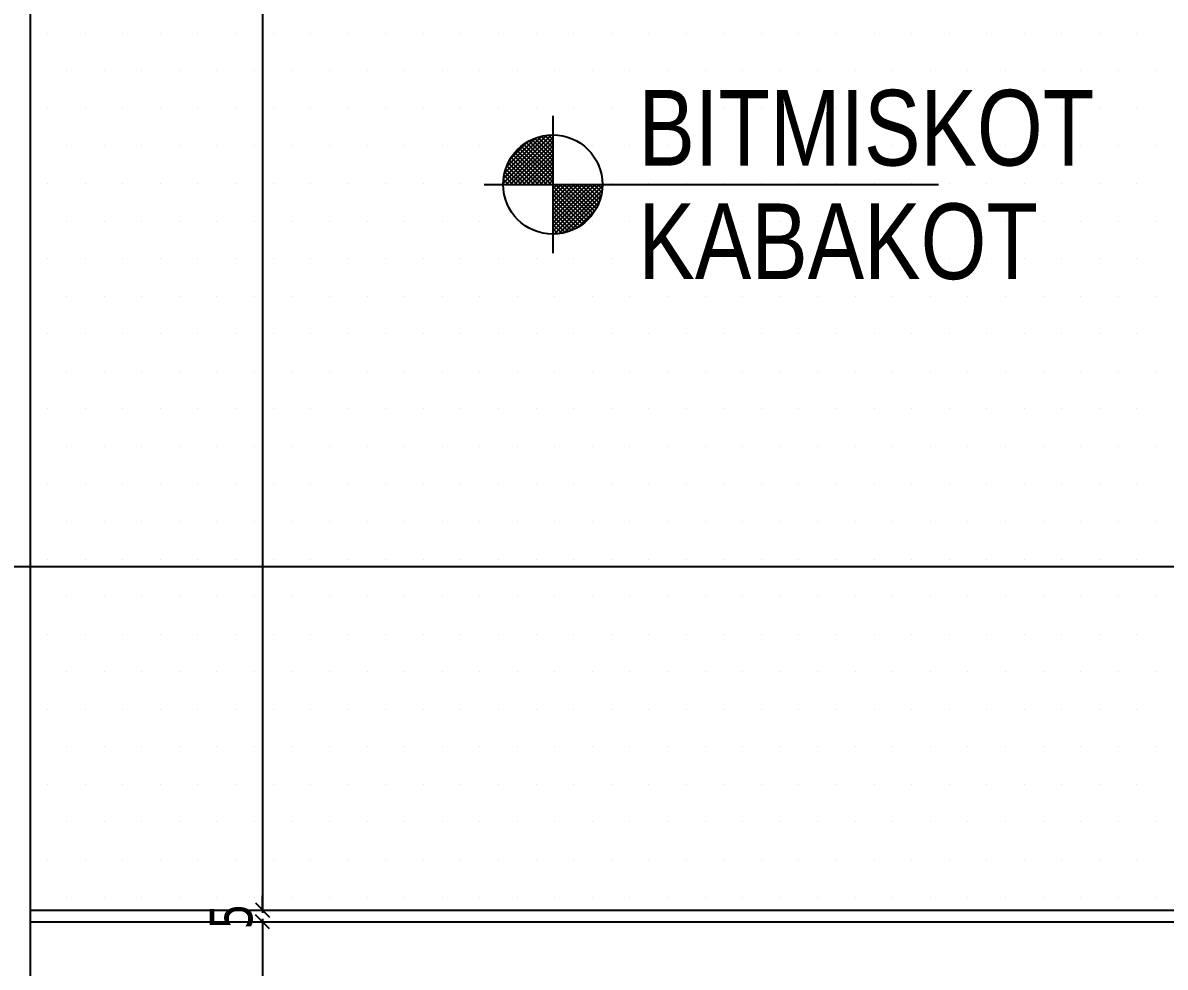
# Model space of a CAD drawing. Header units: millimetres. Extents: x 43168.9 to 43194.6, y -25545.1 to -25543.4.
# Drawn here: x 43173.0023 to 43173.0988, y -25544.2578 to -25544.1779 of the extents above; entities that cross this region are included whole.
import ezdxf

# ---------------------------------------------------------------- set-up
doc = ezdxf.new("R2010")
doc.units = ezdxf.units.MM
doc.header["$LTSCALE"] = 200
doc.linetypes.add('DASHDOT2', pattern=[0.5, 0.25, -0.125, 0, -0.125])
for name, color, linetype in [('aks_sgh', 5, 'DASHDOT2'), ('cam_sgh', 1, 'Continuous'), ('duv_sgh', 4, 'Continuous'), ('olcuic_sgh', 183, 'Continuous'), ('tarama-zemin_sgh', 197, 'Continuous')]:
    doc.layers.add(name, color=color, linetype=linetype)
doc.styles.add('dim', font='VERDANA.TTF', dxfattribs={"width": 0.7})
doc.styles.add('text2', font='arial.ttf')

msp = doc.modelspace()

# ---------------------------------------------------------------- linework, layer by layer
at = {"color": 0}
for p, q in [((43173.047067, -25544.185783), (43173.047067, -25544.197383)), ((43173.041267, -25544.191583), (43173.079667, -25544.191583))]:
    msp.add_line(p, q, dxfattribs=at)
for p, q in [((43173.042876, -25544.191464), (43173.04695, -25544.187389)), ((43173.042905, -25544.191075), (43173.046561, -25544.187419)), ((43173.042992, -25544.190629), (43173.046132, -25544.187489)), ((43173.043115, -25544.191583), (43173.047067, -25544.187632)), ((43173.043139, -25544.190123), (43173.045621, -25544.187641)), ((43173.047067, -25544.189925), (43173.045044, -25544.187903)), ((43173.047067, -25544.189566), (43173.045291, -25544.187791)), ((43173.047067, -25544.189207), (43173.045538, -25544.187679)), ((43173.047067, -25544.188848), (43173.045804, -25544.187585)), ((43173.047067, -25544.188489), (43173.046081, -25544.187503)), ((43173.047067, -25544.188129), (43173.046385, -25544.187448)), ((43173.047067, -25544.18777), (43173.046698, -25544.187401)), ((43173.047067, -25544.187411), (43173.04704, -25544.187385)), ((43173.043465, -25544.189437), (43173.044919, -25544.187983)), ((43173.043474, -25544.191583), (43173.047067, -25544.187991)), ((43173.043834, -25544.191583), (43173.047067, -25544.18835)), ((43173.046928, -25544.191583), (43173.04403, -25544.188685)), ((43173.044193, -25544.191583), (43173.047067, -25544.18871)), ((43173.047067, -25544.191362), (43173.044216, -25544.188512)), ((43173.047067, -25544.191003), (43173.044406, -25544.188342)), ((43173.047067, -25544.190644), (43173.04461, -25544.188187)), ((43173.047067, -25544.190285), (43173.044826, -25544.188044)), ((43173.045132, -25544.191583), (43173.043299, -25544.18975)), ((43173.045492, -25544.191583), (43173.043419, -25544.189511)), ((43173.045851, -25544.191583), (43173.043557, -25544.189289)), ((43173.04621, -25544.191583), (43173.043704, -25544.189077)), ((43173.046569, -25544.191583), (43173.043867, -25544.188881)), ((43173.044552, -25544.191583), (43173.047067, -25544.189069)), ((43173.044911, -25544.191583), (43173.047067, -25544.189428)), ((43173.04527, -25544.191583), (43173.047067, -25544.189787)), ((43173.044055, -25544.191583), (43173.043013, -25544.190542)), ((43173.044414, -25544.191583), (43173.043083, -25544.190252)), ((43173.044773, -25544.191583), (43173.043191, -25544.190001)), ((43173.04563, -25544.191583), (43173.047067, -25544.190146)), ((43173.045989, -25544.191583), (43173.047067, -25544.190506)), ((43173.042977, -25544.191583), (43173.042874, -25544.191481)), ((43173.043336, -25544.191583), (43173.0429, -25544.191147)), ((43173.043695, -25544.191583), (43173.042943, -25544.190831)), ((43173.046348, -25544.191583), (43173.047067, -25544.190865)), ((43173.046707, -25544.191583), (43173.047067, -25544.191224)), ((43173.047067, -25544.191942), (43173.047426, -25544.191583)), ((43173.047067, -25544.192302), (43173.047785, -25544.191583)), ((43173.047067, -25544.192661), (43173.048144, -25544.191583)), ((43173.047067, -25544.19302), (43173.048503, -25544.191583)), ((43173.047067, -25544.193379), (43173.048863, -25544.191583)), ((43173.047067, -25544.193739), (43173.049222, -25544.191583)), ((43173.047067, -25544.194098), (43173.049581, -25544.191583)), ((43173.047067, -25544.194457), (43173.04994, -25544.191583)), ((43173.047067, -25544.194816), (43173.050299, -25544.191583)), ((43173.047067, -25544.195175), (43173.050659, -25544.191583)), ((43173.047067, -25544.195535), (43173.051018, -25544.191583)), ((43173.049965, -25544.19462), (43173.047067, -25544.191721)), ((43173.047186, -25544.195774), (43173.051261, -25544.191699)), ((43173.050138, -25544.194433), (43173.047288, -25544.191583)), ((43173.050308, -25544.194244), (43173.047647, -25544.191583)), ((43173.050463, -25544.19404), (43173.048006, -25544.191583)), ((43173.050605, -25544.193823), (43173.048365, -25544.191583)), ((43173.050746, -25544.193605), (43173.048724, -25544.191583)), ((43173.050859, -25544.193359), (43173.049084, -25544.191583)), ((43173.050971, -25544.193112), (43173.049443, -25544.191583)), ((43173.051065, -25544.192846), (43173.049802, -25544.191583)), ((43173.051146, -25544.192568), (43173.050161, -25544.191583)), ((43173.051202, -25544.192265), (43173.05052, -25544.191583)), ((43173.051249, -25544.191952), (43173.05088, -25544.191583)), ((43173.051265, -25544.19161), (43173.051239, -25544.191583)), ((43173.049769, -25544.194783), (43173.047067, -25544.192081)), ((43173.049573, -25544.194946), (43173.047067, -25544.19244)), ((43173.047575, -25544.195745), (43173.051231, -25544.192089)), ((43173.048021, -25544.195658), (43173.051161, -25544.192518)), ((43173.04936, -25544.195093), (43173.047067, -25544.192799)), ((43173.049139, -25544.19523), (43173.047067, -25544.193158)), ((43173.048899, -25544.19535), (43173.047067, -25544.193517)), ((43173.048527, -25544.195511), (43173.051009, -25544.193029)), ((43173.048648, -25544.195459), (43173.047067, -25544.193877)), ((43173.048397, -25544.195567), (43173.047067, -25544.194236)), ((43173.048108, -25544.195637), (43173.047067, -25544.194595)), ((43173.049213, -25544.195185), (43173.050667, -25544.193731)), ((43173.047819, -25544.195707), (43173.047067, -25544.194954)), ((43173.047503, -25544.19575), (43173.047067, -25544.195314)), ((43173.047169, -25544.195775), (43173.047067, -25544.195673))]:
    msp.add_line(p, q)
at = {"color": 0, "linetype": 'ByBlock', "lineweight": -2}
for p, q in [((43173.021929, -25544.252319), (43173.023129, -25544.253519)), ((43173.021929, -25544.252319), (43173.023129, -25544.253519)), ((43173.023129, -25544.254519), (43173.021929, -25544.253319)), ((43173.023129, -25544.254519), (43173.021929, -25544.253319))]:
    msp.add_line(p, q, dxfattribs=at)
at = {"color": 0}
msp.add_circle((43173.047067, -25544.191583), 0.0042, dxfattribs=at)
at = {"layer": 'aks_sgh'}
msp.add_line((43173.44688, -25544.223919), (43172.644878, -25544.223919), dxfattribs=at)
at = {"layer": 'cam_sgh'}
for p, q in [((43173.00288, -25544.252919), (43173.126878, -25544.252919)), ((43173.00288, -25544.253919), (43173.126878, -25544.253919))]:
    msp.add_line(p, q, dxfattribs=at)
at = {"layer": 'duv_sgh'}
for p, q in [((43173.00288, -25544.095065), (43173.00288, -25544.252919)), ((43173.00288, -25544.252919), (43173.00288, -25544.300919))]:
    msp.add_line(p, q, dxfattribs=at)
at = {"layer": 'olcuic_sgh'}
for p, q in [((43173.022529, -25544.094815), (43173.022529, -25544.253169)), ((43173.022529, -25544.252919), (43173.022529, -25544.251719)), ((43173.010529, -25544.252919), (43173.023529, -25544.252919)), ((43173.010529, -25544.252919), (43173.023529, -25544.252919)), ((43173.010529, -25544.253919), (43173.023529, -25544.253919)), ((43173.010529, -25544.253919), (43173.023529, -25544.253919)), ((43173.022529, -25544.253669), (43173.022529, -25544.301169)), ((43173.022529, -25544.253919), (43173.022529, -25544.255119))]:
    msp.add_line(p, q, dxfattribs=at)
at = {"layer": 'tarama-zemin_sgh'}
for p, q in [((43173.004375, -25544.1788), (43173.004375, -25544.1788)), ((43173.00755, -25544.1788), (43173.00755, -25544.1788)), ((43173.010725, -25544.1788), (43173.010725, -25544.1788)), ((43173.0139, -25544.1788), (43173.0139, -25544.1788)), ((43173.017075, -25544.1788), (43173.017075, -25544.1788)), ((43173.02025, -25544.1788), (43173.02025, -25544.1788)), ((43173.023425, -25544.1788), (43173.023425, -25544.1788)), ((43173.0266, -25544.1788), (43173.0266, -25544.1788)), ((43173.029775, -25544.1788), (43173.029775, -25544.1788)), ((43173.03295, -25544.1788), (43173.03295, -25544.1788)), ((43173.036125, -25544.1788), (43173.036125, -25544.1788)), ((43173.0393, -25544.1788), (43173.0393, -25544.1788)), ((43173.042475, -25544.1788), (43173.042475, -25544.1788)), ((43173.04565, -25544.1788), (43173.04565, -25544.1788)), ((43173.048825, -25544.1788), (43173.048825, -25544.1788)), ((43173.052, -25544.1788), (43173.052, -25544.1788)), ((43173.055175, -25544.1788), (43173.055175, -25544.1788)), ((43173.05835, -25544.1788), (43173.05835, -25544.1788)), ((43173.061525, -25544.1788), (43173.061525, -25544.1788)), ((43173.0647, -25544.1788), (43173.0647, -25544.1788)), ((43173.067875, -25544.1788), (43173.067875, -25544.1788)), ((43173.07105, -25544.1788), (43173.07105, -25544.1788)), ((43173.074225, -25544.1788), (43173.074225, -25544.1788)), ((43173.0774, -25544.1788), (43173.0774, -25544.1788)), ((43173.080575, -25544.1788), (43173.080575, -25544.1788)), ((43173.08375, -25544.1788), (43173.08375, -25544.1788)), ((43173.086925, -25544.1788), (43173.086925, -25544.1788)), ((43173.0901, -25544.1788), (43173.0901, -25544.1788)), ((43173.093275, -25544.1788), (43173.093275, -25544.1788)), ((43173.09645, -25544.1788), (43173.09645, -25544.1788)), ((43173.005962, -25544.181975), (43173.005962, -25544.181975)), ((43173.009137, -25544.181975), (43173.009137, -25544.181975)), ((43173.012312, -25544.181975), (43173.012312, -25544.181975)), ((43173.015487, -25544.181975), (43173.015487, -25544.181975)), ((43173.018662, -25544.181975), (43173.018662, -25544.181975)), ((43173.021837, -25544.181975), (43173.021837, -25544.181975)), ((43173.025012, -25544.181975), (43173.025012, -25544.181975)), ((43173.028187, -25544.181975), (43173.028187, -25544.181975)), ((43173.031362, -25544.181975), (43173.031362, -25544.181975)), ((43173.034537, -25544.181975), (43173.034537, -25544.181975)), ((43173.037712, -25544.181975), (43173.037712, -25544.181975)), ((43173.040887, -25544.181975), (43173.040887, -25544.181975)), ((43173.044062, -25544.181975), (43173.044062, -25544.181975)), ((43173.047237, -25544.181975), (43173.047237, -25544.181975)), ((43173.050412, -25544.181975), (43173.050412, -25544.181975)), ((43173.053587, -25544.181975), (43173.053587, -25544.181975)), ((43173.056762, -25544.181975), (43173.056762, -25544.181975)), ((43173.059937, -25544.181975), (43173.059937, -25544.181975)), ((43173.063112, -25544.181975), (43173.063112, -25544.181975)), ((43173.066287, -25544.181975), (43173.066287, -25544.181975)), ((43173.069462, -25544.181975), (43173.069462, -25544.181975)), ((43173.072637, -25544.181975), (43173.072637, -25544.181975)), ((43173.075812, -25544.181975), (43173.075812, -25544.181975)), ((43173.078987, -25544.181975), (43173.078987, -25544.181975)), ((43173.082162, -25544.181975), (43173.082162, -25544.181975)), ((43173.085337, -25544.181975), (43173.085337, -25544.181975)), ((43173.088512, -25544.181975), (43173.088512, -25544.181975)), ((43173.091687, -25544.181975), (43173.091687, -25544.181975)), ((43173.094862, -25544.181975), (43173.094862, -25544.181975)), ((43173.098037, -25544.181975), (43173.098037, -25544.181975)), ((43173.004375, -25544.18515), (43173.004375, -25544.18515)), ((43173.00755, -25544.18515), (43173.00755, -25544.18515)), ((43173.010725, -25544.18515), (43173.010725, -25544.18515)), ((43173.0139, -25544.18515), (43173.0139, -25544.18515)), ((43173.017075, -25544.18515), (43173.017075, -25544.18515)), ((43173.02025, -25544.18515), (43173.02025, -25544.18515)), ((43173.023425, -25544.18515), (43173.023425, -25544.18515)), ((43173.0266, -25544.18515), (43173.0266, -25544.18515)), ((43173.029775, -25544.18515), (43173.029775, -25544.18515)), ((43173.03295, -25544.18515), (43173.03295, -25544.18515)), ((43173.036125, -25544.18515), (43173.036125, -25544.18515)), ((43173.0393, -25544.18515), (43173.0393, -25544.18515)), ((43173.042475, -25544.18515), (43173.042475, -25544.18515)), ((43173.04565, -25544.18515), (43173.04565, -25544.18515)), ((43173.048825, -25544.18515), (43173.048825, -25544.18515)), ((43173.052, -25544.18515), (43173.052, -25544.18515)), ((43173.055175, -25544.18515), (43173.055175, -25544.18515)), ((43173.05835, -25544.18515), (43173.05835, -25544.18515)), ((43173.061525, -25544.18515), (43173.061525, -25544.18515)), ((43173.0647, -25544.18515), (43173.0647, -25544.18515)), ((43173.067875, -25544.18515), (43173.067875, -25544.18515)), ((43173.07105, -25544.18515), (43173.07105, -25544.18515)), ((43173.074225, -25544.18515), (43173.074225, -25544.18515)), ((43173.0774, -25544.18515), (43173.0774, -25544.18515)), ((43173.080575, -25544.18515), (43173.080575, -25544.18515)), ((43173.08375, -25544.18515), (43173.08375, -25544.18515)), ((43173.086925, -25544.18515), (43173.086925, -25544.18515)), ((43173.0901, -25544.18515), (43173.0901, -25544.18515)), ((43173.093275, -25544.18515), (43173.093275, -25544.18515)), ((43173.09645, -25544.18515), (43173.09645, -25544.18515)), ((43173.005962, -25544.188325), (43173.005962, -25544.188325)), ((43173.009137, -25544.188325), (43173.009137, -25544.188325)), ((43173.012312, -25544.188325), (43173.012312, -25544.188325)), ((43173.015487, -25544.188325), (43173.015487, -25544.188325)), ((43173.018662, -25544.188325), (43173.018662, -25544.188325)), ((43173.021837, -25544.188325), (43173.021837, -25544.188325)), ((43173.025012, -25544.188325), (43173.025012, -25544.188325)), ((43173.028187, -25544.188325), (43173.028187, -25544.188325)), ((43173.031362, -25544.188325), (43173.031362, -25544.188325)), ((43173.034537, -25544.188325), (43173.034537, -25544.188325)), ((43173.037712, -25544.188325), (43173.037712, -25544.188325)), ((43173.040887, -25544.188325), (43173.040887, -25544.188325)), ((43173.044062, -25544.188325), (43173.044062, -25544.188325)), ((43173.047237, -25544.188325), (43173.047237, -25544.188325)), ((43173.050412, -25544.188325), (43173.050412, -25544.188325)), ((43173.053587, -25544.188325), (43173.053587, -25544.188325)), ((43173.056762, -25544.188325), (43173.056762, -25544.188325)), ((43173.059937, -25544.188325), (43173.059937, -25544.188325)), ((43173.063112, -25544.188325), (43173.063112, -25544.188325)), ((43173.066287, -25544.188325), (43173.066287, -25544.188325)), ((43173.069462, -25544.188325), (43173.069462, -25544.188325)), ((43173.072637, -25544.188325), (43173.072637, -25544.188325)), ((43173.075812, -25544.188325), (43173.075812, -25544.188325)), ((43173.078987, -25544.188325), (43173.078987, -25544.188325)), ((43173.082162, -25544.188325), (43173.082162, -25544.188325)), ((43173.085337, -25544.188325), (43173.085337, -25544.188325)), ((43173.088512, -25544.188325), (43173.088512, -25544.188325)), ((43173.091687, -25544.188325), (43173.091687, -25544.188325)), ((43173.094862, -25544.188325), (43173.094862, -25544.188325)), ((43173.098037, -25544.188325), (43173.098037, -25544.188325)), ((43173.004375, -25544.1915), (43173.004375, -25544.1915)), ((43173.00755, -25544.1915), (43173.00755, -25544.1915)), ((43173.010725, -25544.1915), (43173.010725, -25544.1915)), ((43173.0139, -25544.1915), (43173.0139, -25544.1915)), ((43173.017075, -25544.1915), (43173.017075, -25544.1915)), ((43173.02025, -25544.1915), (43173.02025, -25544.1915)), ((43173.023425, -25544.1915), (43173.023425, -25544.1915)), ((43173.0266, -25544.1915), (43173.0266, -25544.1915)), ((43173.029775, -25544.1915), (43173.029775, -25544.1915)), ((43173.03295, -25544.1915), (43173.03295, -25544.1915)), ((43173.036125, -25544.1915), (43173.036125, -25544.1915)), ((43173.0393, -25544.1915), (43173.0393, -25544.1915)), ((43173.042475, -25544.1915), (43173.042475, -25544.1915)), ((43173.04565, -25544.1915), (43173.04565, -25544.1915)), ((43173.048825, -25544.1915), (43173.048825, -25544.1915)), ((43173.052, -25544.1915), (43173.052, -25544.1915)), ((43173.055175, -25544.1915), (43173.055175, -25544.1915)), ((43173.05835, -25544.1915), (43173.05835, -25544.1915)), ((43173.061525, -25544.1915), (43173.061525, -25544.1915)), ((43173.0647, -25544.1915), (43173.0647, -25544.1915)), ((43173.067875, -25544.1915), (43173.067875, -25544.1915)), ((43173.07105, -25544.1915), (43173.07105, -25544.1915)), ((43173.074225, -25544.1915), (43173.074225, -25544.1915)), ((43173.0774, -25544.1915), (43173.0774, -25544.1915)), ((43173.080575, -25544.1915), (43173.080575, -25544.1915)), ((43173.08375, -25544.1915), (43173.08375, -25544.1915)), ((43173.086925, -25544.1915), (43173.086925, -25544.1915)), ((43173.0901, -25544.1915), (43173.0901, -25544.1915)), ((43173.093275, -25544.1915), (43173.093275, -25544.1915)), ((43173.09645, -25544.1915), (43173.09645, -25544.1915)), ((43173.005962, -25544.194675), (43173.005962, -25544.194675)), ((43173.009137, -25544.194675), (43173.009137, -25544.194675)), ((43173.012312, -25544.194675), (43173.012312, -25544.194675)), ((43173.015487, -25544.194675), (43173.015487, -25544.194675)), ((43173.018662, -25544.194675), (43173.018662, -25544.194675)), ((43173.021837, -25544.194675), (43173.021837, -25544.194675)), ((43173.025012, -25544.194675), (43173.025012, -25544.194675)), ((43173.028187, -25544.194675), (43173.028187, -25544.194675)), ((43173.031362, -25544.194675), (43173.031362, -25544.194675)), ((43173.034537, -25544.194675), (43173.034537, -25544.194675)), ((43173.037712, -25544.194675), (43173.037712, -25544.194675)), ((43173.040887, -25544.194675), (43173.040887, -25544.194675)), ((43173.044062, -25544.194675), (43173.044062, -25544.194675)), ((43173.047237, -25544.194675), (43173.047237, -25544.194675)), ((43173.050412, -25544.194675), (43173.050412, -25544.194675)), ((43173.053587, -25544.194675), (43173.053587, -25544.194675)), ((43173.056762, -25544.194675), (43173.056762, -25544.194675)), ((43173.059937, -25544.194675), (43173.059937, -25544.194675)), ((43173.063112, -25544.194675), (43173.063112, -25544.194675)), ((43173.066287, -25544.194675), (43173.066287, -25544.194675)), ((43173.069462, -25544.194675), (43173.069462, -25544.194675)), ((43173.072637, -25544.194675), (43173.072637, -25544.194675)), ((43173.075812, -25544.194675), (43173.075812, -25544.194675)), ((43173.078987, -25544.194675), (43173.078987, -25544.194675)), ((43173.082162, -25544.194675), (43173.082162, -25544.194675)), ((43173.085337, -25544.194675), (43173.085337, -25544.194675)), ((43173.088512, -25544.194675), (43173.088512, -25544.194675)), ((43173.091687, -25544.194675), (43173.091687, -25544.194675)), ((43173.094862, -25544.194675), (43173.094862, -25544.194675)), ((43173.098037, -25544.194675), (43173.098037, -25544.194675)), ((43173.004375, -25544.19785), (43173.004375, -25544.19785)), ((43173.00755, -25544.19785), (43173.00755, -25544.19785)), ((43173.010725, -25544.19785), (43173.010725, -25544.19785)), ((43173.0139, -25544.19785), (43173.0139, -25544.19785)), ((43173.017075, -25544.19785), (43173.017075, -25544.19785)), ((43173.02025, -25544.19785), (43173.02025, -25544.19785)), ((43173.023425, -25544.19785), (43173.023425, -25544.19785)), ((43173.0266, -25544.19785), (43173.0266, -25544.19785)), ((43173.029775, -25544.19785), (43173.029775, -25544.19785)), ((43173.03295, -25544.19785), (43173.03295, -25544.19785)), ((43173.036125, -25544.19785), (43173.036125, -25544.19785)), ((43173.0393, -25544.19785), (43173.0393, -25544.19785)), ((43173.042475, -25544.19785), (43173.042475, -25544.19785)), ((43173.04565, -25544.19785), (43173.04565, -25544.19785)), ((43173.048825, -25544.19785), (43173.048825, -25544.19785)), ((43173.052, -25544.19785), (43173.052, -25544.19785)), ((43173.055175, -25544.19785), (43173.055175, -25544.19785)), ((43173.05835, -25544.19785), (43173.05835, -25544.19785)), ((43173.061525, -25544.19785), (43173.061525, -25544.19785)), ((43173.0647, -25544.19785), (43173.0647, -25544.19785)), ((43173.067875, -25544.19785), (43173.067875, -25544.19785)), ((43173.07105, -25544.19785), (43173.07105, -25544.19785)), ((43173.074225, -25544.19785), (43173.074225, -25544.19785)), ((43173.0774, -25544.19785), (43173.0774, -25544.19785)), ((43173.080575, -25544.19785), (43173.080575, -25544.19785)), ((43173.08375, -25544.19785), (43173.08375, -25544.19785)), ((43173.086925, -25544.19785), (43173.086925, -25544.19785)), ((43173.0901, -25544.19785), (43173.0901, -25544.19785)), ((43173.093275, -25544.19785), (43173.093275, -25544.19785)), ((43173.09645, -25544.19785), (43173.09645, -25544.19785)), ((43173.005962, -25544.201025), (43173.005962, -25544.201025)), ((43173.009137, -25544.201025), (43173.009137, -25544.201025)), ((43173.012312, -25544.201025), (43173.012312, -25544.201025)), ((43173.015487, -25544.201025), (43173.015487, -25544.201025)), ((43173.018662, -25544.201025), (43173.018662, -25544.201025)), ((43173.021837, -25544.201025), (43173.021837, -25544.201025)), ((43173.025012, -25544.201025), (43173.025012, -25544.201025)), ((43173.028187, -25544.201025), (43173.028187, -25544.201025)), ((43173.031362, -25544.201025), (43173.031362, -25544.201025)), ((43173.034537, -25544.201025), (43173.034537, -25544.201025)), ((43173.037712, -25544.201025), (43173.037712, -25544.201025)), ((43173.040887, -25544.201025), (43173.040887, -25544.201025)), ((43173.044062, -25544.201025), (43173.044062, -25544.201025)), ((43173.047237, -25544.201025), (43173.047237, -25544.201025)), ((43173.050412, -25544.201025), (43173.050412, -25544.201025)), ((43173.053587, -25544.201025), (43173.053587, -25544.201025)), ((43173.056762, -25544.201025), (43173.056762, -25544.201025)), ((43173.059937, -25544.201025), (43173.059937, -25544.201025)), ((43173.063112, -25544.201025), (43173.063112, -25544.201025)), ((43173.066287, -25544.201025), (43173.066287, -25544.201025)), ((43173.069462, -25544.201025), (43173.069462, -25544.201025)), ((43173.072637, -25544.201025), (43173.072637, -25544.201025)), ((43173.075812, -25544.201025), (43173.075812, -25544.201025)), ((43173.078987, -25544.201025), (43173.078987, -25544.201025)), ((43173.082162, -25544.201025), (43173.082162, -25544.201025)), ((43173.085337, -25544.201025), (43173.085337, -25544.201025)), ((43173.088512, -25544.201025), (43173.088512, -25544.201025)), ((43173.091687, -25544.201025), (43173.091687, -25544.201025)), ((43173.094862, -25544.201025), (43173.094862, -25544.201025)), ((43173.098037, -25544.201025), (43173.098037, -25544.201025)), ((43173.004375, -25544.2042), (43173.004375, -25544.2042)), ((43173.00755, -25544.2042), (43173.00755, -25544.2042)), ((43173.010725, -25544.2042), (43173.010725, -25544.2042)), ((43173.0139, -25544.2042), (43173.0139, -25544.2042)), ((43173.017075, -25544.2042), (43173.017075, -25544.2042)), ((43173.02025, -25544.2042), (43173.02025, -25544.2042)), ((43173.023425, -25544.2042), (43173.023425, -25544.2042)), ((43173.0266, -25544.2042), (43173.0266, -25544.2042)), ((43173.029775, -25544.2042), (43173.029775, -25544.2042)), ((43173.03295, -25544.2042), (43173.03295, -25544.2042)), ((43173.036125, -25544.2042), (43173.036125, -25544.2042)), ((43173.0393, -25544.2042), (43173.0393, -25544.2042)), ((43173.042475, -25544.2042), (43173.042475, -25544.2042)), ((43173.04565, -25544.2042), (43173.04565, -25544.2042)), ((43173.048825, -25544.2042), (43173.048825, -25544.2042)), ((43173.052, -25544.2042), (43173.052, -25544.2042)), ((43173.055175, -25544.2042), (43173.055175, -25544.2042)), ((43173.05835, -25544.2042), (43173.05835, -25544.2042)), ((43173.061525, -25544.2042), (43173.061525, -25544.2042)), ((43173.0647, -25544.2042), (43173.0647, -25544.2042)), ((43173.067875, -25544.2042), (43173.067875, -25544.2042)), ((43173.07105, -25544.2042), (43173.07105, -25544.2042)), ((43173.074225, -25544.2042), (43173.074225, -25544.2042)), ((43173.0774, -25544.2042), (43173.0774, -25544.2042)), ((43173.080575, -25544.2042), (43173.080575, -25544.2042)), ((43173.08375, -25544.2042), (43173.08375, -25544.2042)), ((43173.086925, -25544.2042), (43173.086925, -25544.2042)), ((43173.0901, -25544.2042), (43173.0901, -25544.2042)), ((43173.093275, -25544.2042), (43173.093275, -25544.2042)), ((43173.09645, -25544.2042), (43173.09645, -25544.2042)), ((43173.005962, -25544.207375), (43173.005962, -25544.207375)), ((43173.009137, -25544.207375), (43173.009137, -25544.207375)), ((43173.012312, -25544.207375), (43173.012312, -25544.207375)), ((43173.015487, -25544.207375), (43173.015487, -25544.207375)), ((43173.018662, -25544.207375), (43173.018662, -25544.207375)), ((43173.021837, -25544.207375), (43173.021837, -25544.207375)), ((43173.025012, -25544.207375), (43173.025012, -25544.207375)), ((43173.028187, -25544.207375), (43173.028187, -25544.207375)), ((43173.031362, -25544.207375), (43173.031362, -25544.207375)), ((43173.034537, -25544.207375), (43173.034537, -25544.207375)), ((43173.037712, -25544.207375), (43173.037712, -25544.207375)), ((43173.040887, -25544.207375), (43173.040887, -25544.207375)), ((43173.044062, -25544.207375), (43173.044062, -25544.207375)), ((43173.047237, -25544.207375), (43173.047237, -25544.207375)), ((43173.050412, -25544.207375), (43173.050412, -25544.207375)), ((43173.053587, -25544.207375), (43173.053587, -25544.207375)), ((43173.056762, -25544.207375), (43173.056762, -25544.207375)), ((43173.059937, -25544.207375), (43173.059937, -25544.207375)), ((43173.063112, -25544.207375), (43173.063112, -25544.207375)), ((43173.066287, -25544.207375), (43173.066287, -25544.207375)), ((43173.069462, -25544.207375), (43173.069462, -25544.207375)), ((43173.072637, -25544.207375), (43173.072637, -25544.207375)), ((43173.075812, -25544.207375), (43173.075812, -25544.207375)), ((43173.078987, -25544.207375), (43173.078987, -25544.207375)), ((43173.082162, -25544.207375), (43173.082162, -25544.207375)), ((43173.085337, -25544.207375), (43173.085337, -25544.207375)), ((43173.088512, -25544.207375), (43173.088512, -25544.207375)), ((43173.091687, -25544.207375), (43173.091687, -25544.207375)), ((43173.094862, -25544.207375), (43173.094862, -25544.207375)), ((43173.098037, -25544.207375), (43173.098037, -25544.207375)), ((43173.004375, -25544.21055), (43173.004375, -25544.21055)), ((43173.00755, -25544.21055), (43173.00755, -25544.21055)), ((43173.010725, -25544.21055), (43173.010725, -25544.21055)), ((43173.0139, -25544.21055), (43173.0139, -25544.21055)), ((43173.017075, -25544.21055), (43173.017075, -25544.21055)), ((43173.02025, -25544.21055), (43173.02025, -25544.21055)), ((43173.023425, -25544.21055), (43173.023425, -25544.21055)), ((43173.0266, -25544.21055), (43173.0266, -25544.21055)), ((43173.029775, -25544.21055), (43173.029775, -25544.21055)), ((43173.03295, -25544.21055), (43173.03295, -25544.21055)), ((43173.036125, -25544.21055), (43173.036125, -25544.21055)), ((43173.0393, -25544.21055), (43173.0393, -25544.21055)), ((43173.042475, -25544.21055), (43173.042475, -25544.21055)), ((43173.04565, -25544.21055), (43173.04565, -25544.21055)), ((43173.048825, -25544.21055), (43173.048825, -25544.21055)), ((43173.052, -25544.21055), (43173.052, -25544.21055)), ((43173.055175, -25544.21055), (43173.055175, -25544.21055)), ((43173.05835, -25544.21055), (43173.05835, -25544.21055)), ((43173.061525, -25544.21055), (43173.061525, -25544.21055)), ((43173.0647, -25544.21055), (43173.0647, -25544.21055)), ((43173.067875, -25544.21055), (43173.067875, -25544.21055)), ((43173.07105, -25544.21055), (43173.07105, -25544.21055)), ((43173.074225, -25544.21055), (43173.074225, -25544.21055)), ((43173.0774, -25544.21055), (43173.0774, -25544.21055)), ((43173.080575, -25544.21055), (43173.080575, -25544.21055)), ((43173.08375, -25544.21055), (43173.08375, -25544.21055)), ((43173.086925, -25544.21055), (43173.086925, -25544.21055)), ((43173.0901, -25544.21055), (43173.0901, -25544.21055)), ((43173.093275, -25544.21055), (43173.093275, -25544.21055)), ((43173.09645, -25544.21055), (43173.09645, -25544.21055)), ((43173.005962, -25544.213725), (43173.005962, -25544.213725)), ((43173.009137, -25544.213725), (43173.009137, -25544.213725)), ((43173.012312, -25544.213725), (43173.012312, -25544.213725)), ((43173.015487, -25544.213725), (43173.015487, -25544.213725)), ((43173.018662, -25544.213725), (43173.018662, -25544.213725)), ((43173.021837, -25544.213725), (43173.021837, -25544.213725)), ((43173.025012, -25544.213725), (43173.025012, -25544.213725)), ((43173.028187, -25544.213725), (43173.028187, -25544.213725)), ((43173.031362, -25544.213725), (43173.031362, -25544.213725)), ((43173.034537, -25544.213725), (43173.034537, -25544.213725)), ((43173.037712, -25544.213725), (43173.037712, -25544.213725)), ((43173.040887, -25544.213725), (43173.040887, -25544.213725)), ((43173.044062, -25544.213725), (43173.044062, -25544.213725)), ((43173.047237, -25544.213725), (43173.047237, -25544.213725)), ((43173.050412, -25544.213725), (43173.050412, -25544.213725)), ((43173.053587, -25544.213725), (43173.053587, -25544.213725)), ((43173.056762, -25544.213725), (43173.056762, -25544.213725)), ((43173.059937, -25544.213725), (43173.059937, -25544.213725)), ((43173.063112, -25544.213725), (43173.063112, -25544.213725)), ((43173.066287, -25544.213725), (43173.066287, -25544.213725)), ((43173.069462, -25544.213725), (43173.069462, -25544.213725)), ((43173.072637, -25544.213725), (43173.072637, -25544.213725)), ((43173.075812, -25544.213725), (43173.075812, -25544.213725)), ((43173.078987, -25544.213725), (43173.078987, -25544.213725)), ((43173.082162, -25544.213725), (43173.082162, -25544.213725)), ((43173.085337, -25544.213725), (43173.085337, -25544.213725)), ((43173.088512, -25544.213725), (43173.088512, -25544.213725)), ((43173.091687, -25544.213725), (43173.091687, -25544.213725)), ((43173.094862, -25544.213725), (43173.094862, -25544.213725)), ((43173.098037, -25544.213725), (43173.098037, -25544.213725)), ((43173.004375, -25544.2169), (43173.004375, -25544.2169)), ((43173.00755, -25544.2169), (43173.00755, -25544.2169)), ((43173.010725, -25544.2169), (43173.010725, -25544.2169)), ((43173.0139, -25544.2169), (43173.0139, -25544.2169)), ((43173.017075, -25544.2169), (43173.017075, -25544.2169)), ((43173.02025, -25544.2169), (43173.02025, -25544.2169)), ((43173.023425, -25544.2169), (43173.023425, -25544.2169)), ((43173.0266, -25544.2169), (43173.0266, -25544.2169)), ((43173.029775, -25544.2169), (43173.029775, -25544.2169)), ((43173.03295, -25544.2169), (43173.03295, -25544.2169)), ((43173.036125, -25544.2169), (43173.036125, -25544.2169)), ((43173.0393, -25544.2169), (43173.0393, -25544.2169)), ((43173.042475, -25544.2169), (43173.042475, -25544.2169)), ((43173.04565, -25544.2169), (43173.04565, -25544.2169)), ((43173.048825, -25544.2169), (43173.048825, -25544.2169)), ((43173.052, -25544.2169), (43173.052, -25544.2169)), ((43173.055175, -25544.2169), (43173.055175, -25544.2169)), ((43173.05835, -25544.2169), (43173.05835, -25544.2169)), ((43173.061525, -25544.2169), (43173.061525, -25544.2169)), ((43173.0647, -25544.2169), (43173.0647, -25544.2169)), ((43173.067875, -25544.2169), (43173.067875, -25544.2169)), ((43173.07105, -25544.2169), (43173.07105, -25544.2169)), ((43173.074225, -25544.2169), (43173.074225, -25544.2169)), ((43173.0774, -25544.2169), (43173.0774, -25544.2169)), ((43173.080575, -25544.2169), (43173.080575, -25544.2169)), ((43173.08375, -25544.2169), (43173.08375, -25544.2169)), ((43173.086925, -25544.2169), (43173.086925, -25544.2169)), ((43173.0901, -25544.2169), (43173.0901, -25544.2169)), ((43173.093275, -25544.2169), (43173.093275, -25544.2169)), ((43173.09645, -25544.2169), (43173.09645, -25544.2169)), ((43173.005962, -25544.220075), (43173.005962, -25544.220075)), ((43173.009137, -25544.220075), (43173.009137, -25544.220075)), ((43173.012312, -25544.220075), (43173.012312, -25544.220075)), ((43173.015487, -25544.220075), (43173.015487, -25544.220075)), ((43173.018662, -25544.220075), (43173.018662, -25544.220075)), ((43173.021837, -25544.220075), (43173.021837, -25544.220075)), ((43173.025012, -25544.220075), (43173.025012, -25544.220075)), ((43173.028187, -25544.220075), (43173.028187, -25544.220075)), ((43173.031362, -25544.220075), (43173.031362, -25544.220075)), ((43173.034537, -25544.220075), (43173.034537, -25544.220075)), ((43173.037712, -25544.220075), (43173.037712, -25544.220075)), ((43173.040887, -25544.220075), (43173.040887, -25544.220075)), ((43173.044062, -25544.220075), (43173.044062, -25544.220075)), ((43173.047237, -25544.220075), (43173.047237, -25544.220075)), ((43173.050412, -25544.220075), (43173.050412, -25544.220075)), ((43173.053587, -25544.220075), (43173.053587, -25544.220075)), ((43173.056762, -25544.220075), (43173.056762, -25544.220075)), ((43173.059937, -25544.220075), (43173.059937, -25544.220075)), ((43173.063112, -25544.220075), (43173.063112, -25544.220075)), ((43173.066287, -25544.220075), (43173.066287, -25544.220075)), ((43173.069462, -25544.220075), (43173.069462, -25544.220075)), ((43173.072637, -25544.220075), (43173.072637, -25544.220075)), ((43173.075812, -25544.220075), (43173.075812, -25544.220075)), ((43173.078987, -25544.220075), (43173.078987, -25544.220075)), ((43173.082162, -25544.220075), (43173.082162, -25544.220075)), ((43173.085337, -25544.220075), (43173.085337, -25544.220075)), ((43173.088512, -25544.220075), (43173.088512, -25544.220075)), ((43173.091687, -25544.220075), (43173.091687, -25544.220075)), ((43173.094862, -25544.220075), (43173.094862, -25544.220075)), ((43173.098037, -25544.220075), (43173.098037, -25544.220075)), ((43173.004375, -25544.22325), (43173.004375, -25544.22325)), ((43173.00755, -25544.22325), (43173.00755, -25544.22325)), ((43173.010725, -25544.22325), (43173.010725, -25544.22325)), ((43173.0139, -25544.22325), (43173.0139, -25544.22325)), ((43173.017075, -25544.22325), (43173.017075, -25544.22325)), ((43173.02025, -25544.22325), (43173.02025, -25544.22325)), ((43173.023425, -25544.22325), (43173.023425, -25544.22325)), ((43173.0266, -25544.22325), (43173.0266, -25544.22325)), ((43173.029775, -25544.22325), (43173.029775, -25544.22325)), ((43173.03295, -25544.22325), (43173.03295, -25544.22325)), ((43173.036125, -25544.22325), (43173.036125, -25544.22325)), ((43173.0393, -25544.22325), (43173.0393, -25544.22325)), ((43173.042475, -25544.22325), (43173.042475, -25544.22325)), ((43173.04565, -25544.22325), (43173.04565, -25544.22325)), ((43173.048825, -25544.22325), (43173.048825, -25544.22325)), ((43173.052, -25544.22325), (43173.052, -25544.22325)), ((43173.055175, -25544.22325), (43173.055175, -25544.22325)), ((43173.05835, -25544.22325), (43173.05835, -25544.22325)), ((43173.061525, -25544.22325), (43173.061525, -25544.22325)), ((43173.0647, -25544.22325), (43173.0647, -25544.22325)), ((43173.067875, -25544.22325), (43173.067875, -25544.22325)), ((43173.07105, -25544.22325), (43173.07105, -25544.22325)), ((43173.074225, -25544.22325), (43173.074225, -25544.22325)), ((43173.0774, -25544.22325), (43173.0774, -25544.22325)), ((43173.080575, -25544.22325), (43173.080575, -25544.22325)), ((43173.08375, -25544.22325), (43173.08375, -25544.22325)), ((43173.086925, -25544.22325), (43173.086925, -25544.22325)), ((43173.0901, -25544.22325), (43173.0901, -25544.22325)), ((43173.093275, -25544.22325), (43173.093275, -25544.22325)), ((43173.09645, -25544.22325), (43173.09645, -25544.22325)), ((43173.005962, -25544.226425), (43173.005962, -25544.226425)), ((43173.009137, -25544.226425), (43173.009137, -25544.226425)), ((43173.012312, -25544.226425), (43173.012312, -25544.226425)), ((43173.015487, -25544.226425), (43173.015487, -25544.226425)), ((43173.018662, -25544.226425), (43173.018662, -25544.226425)), ((43173.021837, -25544.226425), (43173.021837, -25544.226425)), ((43173.025012, -25544.226425), (43173.025012, -25544.226425)), ((43173.028187, -25544.226425), (43173.028187, -25544.226425)), ((43173.031362, -25544.226425), (43173.031362, -25544.226425)), ((43173.034537, -25544.226425), (43173.034537, -25544.226425)), ((43173.037712, -25544.226425), (43173.037712, -25544.226425)), ((43173.040887, -25544.226425), (43173.040887, -25544.226425)), ((43173.044062, -25544.226425), (43173.044062, -25544.226425)), ((43173.047237, -25544.226425), (43173.047237, -25544.226425)), ((43173.050412, -25544.226425), (43173.050412, -25544.226425)), ((43173.053587, -25544.226425), (43173.053587, -25544.226425)), ((43173.056762, -25544.226425), (43173.056762, -25544.226425)), ((43173.059937, -25544.226425), (43173.059937, -25544.226425)), ((43173.063112, -25544.226425), (43173.063112, -25544.226425)), ((43173.066287, -25544.226425), (43173.066287, -25544.226425)), ((43173.069462, -25544.226425), (43173.069462, -25544.226425)), ((43173.072637, -25544.226425), (43173.072637, -25544.226425)), ((43173.075812, -25544.226425), (43173.075812, -25544.226425)), ((43173.078987, -25544.226425), (43173.078987, -25544.226425)), ((43173.082162, -25544.226425), (43173.082162, -25544.226425)), ((43173.085337, -25544.226425), (43173.085337, -25544.226425)), ((43173.088512, -25544.226425), (43173.088512, -25544.226425)), ((43173.091687, -25544.226425), (43173.091687, -25544.226425)), ((43173.094862, -25544.226425), (43173.094862, -25544.226425)), ((43173.098037, -25544.226425), (43173.098037, -25544.226425)), ((43173.004375, -25544.2296), (43173.004375, -25544.2296)), ((43173.00755, -25544.2296), (43173.00755, -25544.2296)), ((43173.010725, -25544.2296), (43173.010725, -25544.2296)), ((43173.0139, -25544.2296), (43173.0139, -25544.2296)), ((43173.017075, -25544.2296), (43173.017075, -25544.2296)), ((43173.02025, -25544.2296), (43173.02025, -25544.2296)), ((43173.023425, -25544.2296), (43173.023425, -25544.2296)), ((43173.0266, -25544.2296), (43173.0266, -25544.2296)), ((43173.029775, -25544.2296), (43173.029775, -25544.2296)), ((43173.03295, -25544.2296), (43173.03295, -25544.2296)), ((43173.036125, -25544.2296), (43173.036125, -25544.2296)), ((43173.0393, -25544.2296), (43173.0393, -25544.2296)), ((43173.042475, -25544.2296), (43173.042475, -25544.2296)), ((43173.04565, -25544.2296), (43173.04565, -25544.2296)), ((43173.048825, -25544.2296), (43173.048825, -25544.2296)), ((43173.052, -25544.2296), (43173.052, -25544.2296)), ((43173.055175, -25544.2296), (43173.055175, -25544.2296)), ((43173.05835, -25544.2296), (43173.05835, -25544.2296)), ((43173.061525, -25544.2296), (43173.061525, -25544.2296)), ((43173.0647, -25544.2296), (43173.0647, -25544.2296)), ((43173.067875, -25544.2296), (43173.067875, -25544.2296)), ((43173.07105, -25544.2296), (43173.07105, -25544.2296)), ((43173.074225, -25544.2296), (43173.074225, -25544.2296)), ((43173.0774, -25544.2296), (43173.0774, -25544.2296)), ((43173.080575, -25544.2296), (43173.080575, -25544.2296)), ((43173.08375, -25544.2296), (43173.08375, -25544.2296)), ((43173.086925, -25544.2296), (43173.086925, -25544.2296)), ((43173.0901, -25544.2296), (43173.0901, -25544.2296)), ((43173.093275, -25544.2296), (43173.093275, -25544.2296)), ((43173.09645, -25544.2296), (43173.09645, -25544.2296)), ((43173.005962, -25544.232775), (43173.005962, -25544.232775)), ((43173.009137, -25544.232775), (43173.009137, -25544.232775)), ((43173.012312, -25544.232775), (43173.012312, -25544.232775)), ((43173.015487, -25544.232775), (43173.015487, -25544.232775)), ((43173.018662, -25544.232775), (43173.018662, -25544.232775)), ((43173.021837, -25544.232775), (43173.021837, -25544.232775)), ((43173.025012, -25544.232775), (43173.025012, -25544.232775)), ((43173.028187, -25544.232775), (43173.028187, -25544.232775)), ((43173.031362, -25544.232775), (43173.031362, -25544.232775)), ((43173.034537, -25544.232775), (43173.034537, -25544.232775)), ((43173.037712, -25544.232775), (43173.037712, -25544.232775)), ((43173.040887, -25544.232775), (43173.040887, -25544.232775)), ((43173.044062, -25544.232775), (43173.044062, -25544.232775)), ((43173.047237, -25544.232775), (43173.047237, -25544.232775)), ((43173.050412, -25544.232775), (43173.050412, -25544.232775)), ((43173.053587, -25544.232775), (43173.053587, -25544.232775)), ((43173.056762, -25544.232775), (43173.056762, -25544.232775)), ((43173.059937, -25544.232775), (43173.059937, -25544.232775)), ((43173.063112, -25544.232775), (43173.063112, -25544.232775)), ((43173.066287, -25544.232775), (43173.066287, -25544.232775)), ((43173.069462, -25544.232775), (43173.069462, -25544.232775)), ((43173.072637, -25544.232775), (43173.072637, -25544.232775)), ((43173.075812, -25544.232775), (43173.075812, -25544.232775)), ((43173.078987, -25544.232775), (43173.078987, -25544.232775)), ((43173.082162, -25544.232775), (43173.082162, -25544.232775)), ((43173.085337, -25544.232775), (43173.085337, -25544.232775)), ((43173.088512, -25544.232775), (43173.088512, -25544.232775)), ((43173.091687, -25544.232775), (43173.091687, -25544.232775)), ((43173.094862, -25544.232775), (43173.094862, -25544.232775)), ((43173.098037, -25544.232775), (43173.098037, -25544.232775)), ((43173.004375, -25544.23595), (43173.004375, -25544.23595)), ((43173.00755, -25544.23595), (43173.00755, -25544.23595)), ((43173.010725, -25544.23595), (43173.010725, -25544.23595)), ((43173.0139, -25544.23595), (43173.0139, -25544.23595)), ((43173.017075, -25544.23595), (43173.017075, -25544.23595)), ((43173.02025, -25544.23595), (43173.02025, -25544.23595)), ((43173.023425, -25544.23595), (43173.023425, -25544.23595)), ((43173.0266, -25544.23595), (43173.0266, -25544.23595)), ((43173.029775, -25544.23595), (43173.029775, -25544.23595)), ((43173.03295, -25544.23595), (43173.03295, -25544.23595)), ((43173.036125, -25544.23595), (43173.036125, -25544.23595)), ((43173.0393, -25544.23595), (43173.0393, -25544.23595)), ((43173.042475, -25544.23595), (43173.042475, -25544.23595)), ((43173.04565, -25544.23595), (43173.04565, -25544.23595)), ((43173.048825, -25544.23595), (43173.048825, -25544.23595)), ((43173.052, -25544.23595), (43173.052, -25544.23595)), ((43173.055175, -25544.23595), (43173.055175, -25544.23595)), ((43173.05835, -25544.23595), (43173.05835, -25544.23595)), ((43173.061525, -25544.23595), (43173.061525, -25544.23595)), ((43173.0647, -25544.23595), (43173.0647, -25544.23595)), ((43173.067875, -25544.23595), (43173.067875, -25544.23595)), ((43173.07105, -25544.23595), (43173.07105, -25544.23595)), ((43173.074225, -25544.23595), (43173.074225, -25544.23595)), ((43173.0774, -25544.23595), (43173.0774, -25544.23595)), ((43173.080575, -25544.23595), (43173.080575, -25544.23595)), ((43173.08375, -25544.23595), (43173.08375, -25544.23595)), ((43173.086925, -25544.23595), (43173.086925, -25544.23595)), ((43173.0901, -25544.23595), (43173.0901, -25544.23595)), ((43173.093275, -25544.23595), (43173.093275, -25544.23595)), ((43173.09645, -25544.23595), (43173.09645, -25544.23595)), ((43173.005962, -25544.239125), (43173.005962, -25544.239125)), ((43173.009137, -25544.239125), (43173.009137, -25544.239125)), ((43173.012312, -25544.239125), (43173.012312, -25544.239125)), ((43173.015487, -25544.239125), (43173.015487, -25544.239125)), ((43173.018662, -25544.239125), (43173.018662, -25544.239125)), ((43173.021837, -25544.239125), (43173.021837, -25544.239125)), ((43173.025012, -25544.239125), (43173.025012, -25544.239125)), ((43173.028187, -25544.239125), (43173.028187, -25544.239125)), ((43173.031362, -25544.239125), (43173.031362, -25544.239125)), ((43173.034537, -25544.239125), (43173.034537, -25544.239125)), ((43173.037712, -25544.239125), (43173.037712, -25544.239125)), ((43173.040887, -25544.239125), (43173.040887, -25544.239125)), ((43173.044062, -25544.239125), (43173.044062, -25544.239125)), ((43173.047237, -25544.239125), (43173.047237, -25544.239125)), ((43173.050412, -25544.239125), (43173.050412, -25544.239125)), ((43173.053587, -25544.239125), (43173.053587, -25544.239125)), ((43173.056762, -25544.239125), (43173.056762, -25544.239125)), ((43173.059937, -25544.239125), (43173.059937, -25544.239125)), ((43173.063112, -25544.239125), (43173.063112, -25544.239125)), ((43173.066287, -25544.239125), (43173.066287, -25544.239125)), ((43173.069462, -25544.239125), (43173.069462, -25544.239125)), ((43173.072637, -25544.239125), (43173.072637, -25544.239125)), ((43173.075812, -25544.239125), (43173.075812, -25544.239125)), ((43173.078987, -25544.239125), (43173.078987, -25544.239125)), ((43173.082162, -25544.239125), (43173.082162, -25544.239125)), ((43173.085337, -25544.239125), (43173.085337, -25544.239125)), ((43173.088512, -25544.239125), (43173.088512, -25544.239125)), ((43173.091687, -25544.239125), (43173.091687, -25544.239125)), ((43173.094862, -25544.239125), (43173.094862, -25544.239125)), ((43173.098037, -25544.239125), (43173.098037, -25544.239125)), ((43173.004375, -25544.2423), (43173.004375, -25544.2423)), ((43173.00755, -25544.2423), (43173.00755, -25544.2423)), ((43173.010725, -25544.2423), (43173.010725, -25544.2423)), ((43173.0139, -25544.2423), (43173.0139, -25544.2423)), ((43173.017075, -25544.2423), (43173.017075, -25544.2423)), ((43173.02025, -25544.2423), (43173.02025, -25544.2423)), ((43173.023425, -25544.2423), (43173.023425, -25544.2423)), ((43173.0266, -25544.2423), (43173.0266, -25544.2423)), ((43173.029775, -25544.2423), (43173.029775, -25544.2423)), ((43173.03295, -25544.2423), (43173.03295, -25544.2423)), ((43173.036125, -25544.2423), (43173.036125, -25544.2423)), ((43173.0393, -25544.2423), (43173.0393, -25544.2423)), ((43173.042475, -25544.2423), (43173.042475, -25544.2423)), ((43173.04565, -25544.2423), (43173.04565, -25544.2423)), ((43173.048825, -25544.2423), (43173.048825, -25544.2423)), ((43173.052, -25544.2423), (43173.052, -25544.2423)), ((43173.055175, -25544.2423), (43173.055175, -25544.2423)), ((43173.05835, -25544.2423), (43173.05835, -25544.2423)), ((43173.061525, -25544.2423), (43173.061525, -25544.2423)), ((43173.0647, -25544.2423), (43173.0647, -25544.2423)), ((43173.067875, -25544.2423), (43173.067875, -25544.2423)), ((43173.07105, -25544.2423), (43173.07105, -25544.2423)), ((43173.074225, -25544.2423), (43173.074225, -25544.2423)), ((43173.0774, -25544.2423), (43173.0774, -25544.2423)), ((43173.080575, -25544.2423), (43173.080575, -25544.2423)), ((43173.08375, -25544.2423), (43173.08375, -25544.2423)), ((43173.086925, -25544.2423), (43173.086925, -25544.2423)), ((43173.0901, -25544.2423), (43173.0901, -25544.2423)), ((43173.093275, -25544.2423), (43173.093275, -25544.2423)), ((43173.09645, -25544.2423), (43173.09645, -25544.2423)), ((43173.005962, -25544.245475), (43173.005962, -25544.245475)), ((43173.009137, -25544.245475), (43173.009137, -25544.245475)), ((43173.012312, -25544.245475), (43173.012312, -25544.245475)), ((43173.015487, -25544.245475), (43173.015487, -25544.245475)), ((43173.018662, -25544.245475), (43173.018662, -25544.245475)), ((43173.021837, -25544.245475), (43173.021837, -25544.245475)), ((43173.025012, -25544.245475), (43173.025012, -25544.245475)), ((43173.028187, -25544.245475), (43173.028187, -25544.245475)), ((43173.031362, -25544.245475), (43173.031362, -25544.245475)), ((43173.034537, -25544.245475), (43173.034537, -25544.245475)), ((43173.037712, -25544.245475), (43173.037712, -25544.245475)), ((43173.040887, -25544.245475), (43173.040887, -25544.245475)), ((43173.044062, -25544.245475), (43173.044062, -25544.245475)), ((43173.047237, -25544.245475), (43173.047237, -25544.245475)), ((43173.050412, -25544.245475), (43173.050412, -25544.245475)), ((43173.053587, -25544.245475), (43173.053587, -25544.245475)), ((43173.056762, -25544.245475), (43173.056762, -25544.245475)), ((43173.059937, -25544.245475), (43173.059937, -25544.245475)), ((43173.063112, -25544.245475), (43173.063112, -25544.245475)), ((43173.066287, -25544.245475), (43173.066287, -25544.245475)), ((43173.069462, -25544.245475), (43173.069462, -25544.245475)), ((43173.072637, -25544.245475), (43173.072637, -25544.245475)), ((43173.075812, -25544.245475), (43173.075812, -25544.245475)), ((43173.078987, -25544.245475), (43173.078987, -25544.245475)), ((43173.082162, -25544.245475), (43173.082162, -25544.245475)), ((43173.085337, -25544.245475), (43173.085337, -25544.245475)), ((43173.088512, -25544.245475), (43173.088512, -25544.245475)), ((43173.091687, -25544.245475), (43173.091687, -25544.245475)), ((43173.094862, -25544.245475), (43173.094862, -25544.245475)), ((43173.098037, -25544.245475), (43173.098037, -25544.245475)), ((43173.004375, -25544.24865), (43173.004375, -25544.24865)), ((43173.00755, -25544.24865), (43173.00755, -25544.24865)), ((43173.010725, -25544.24865), (43173.010725, -25544.24865)), ((43173.0139, -25544.24865), (43173.0139, -25544.24865)), ((43173.017075, -25544.24865), (43173.017075, -25544.24865)), ((43173.02025, -25544.24865), (43173.02025, -25544.24865)), ((43173.023425, -25544.24865), (43173.023425, -25544.24865)), ((43173.0266, -25544.24865), (43173.0266, -25544.24865)), ((43173.029775, -25544.24865), (43173.029775, -25544.24865)), ((43173.03295, -25544.24865), (43173.03295, -25544.24865)), ((43173.036125, -25544.24865), (43173.036125, -25544.24865)), ((43173.0393, -25544.24865), (43173.0393, -25544.24865)), ((43173.042475, -25544.24865), (43173.042475, -25544.24865)), ((43173.04565, -25544.24865), (43173.04565, -25544.24865)), ((43173.048825, -25544.24865), (43173.048825, -25544.24865)), ((43173.052, -25544.24865), (43173.052, -25544.24865)), ((43173.055175, -25544.24865), (43173.055175, -25544.24865)), ((43173.05835, -25544.24865), (43173.05835, -25544.24865)), ((43173.061525, -25544.24865), (43173.061525, -25544.24865)), ((43173.0647, -25544.24865), (43173.0647, -25544.24865)), ((43173.067875, -25544.24865), (43173.067875, -25544.24865)), ((43173.07105, -25544.24865), (43173.07105, -25544.24865)), ((43173.074225, -25544.24865), (43173.074225, -25544.24865)), ((43173.0774, -25544.24865), (43173.0774, -25544.24865)), ((43173.080575, -25544.24865), (43173.080575, -25544.24865)), ((43173.08375, -25544.24865), (43173.08375, -25544.24865)), ((43173.086925, -25544.24865), (43173.086925, -25544.24865)), ((43173.0901, -25544.24865), (43173.0901, -25544.24865)), ((43173.093275, -25544.24865), (43173.093275, -25544.24865)), ((43173.09645, -25544.24865), (43173.09645, -25544.24865)), ((43173.005962, -25544.251825), (43173.005962, -25544.251825)), ((43173.009137, -25544.251825), (43173.009137, -25544.251825)), ((43173.012312, -25544.251825), (43173.012312, -25544.251825)), ((43173.015487, -25544.251825), (43173.015487, -25544.251825)), ((43173.018662, -25544.251825), (43173.018662, -25544.251825)), ((43173.021837, -25544.251825), (43173.021837, -25544.251825)), ((43173.025012, -25544.251825), (43173.025012, -25544.251825)), ((43173.028187, -25544.251825), (43173.028187, -25544.251825)), ((43173.031362, -25544.251825), (43173.031362, -25544.251825)), ((43173.034537, -25544.251825), (43173.034537, -25544.251825)), ((43173.037712, -25544.251825), (43173.037712, -25544.251825)), ((43173.040887, -25544.251825), (43173.040887, -25544.251825)), ((43173.044062, -25544.251825), (43173.044062, -25544.251825)), ((43173.047237, -25544.251825), (43173.047237, -25544.251825)), ((43173.050412, -25544.251825), (43173.050412, -25544.251825)), ((43173.053587, -25544.251825), (43173.053587, -25544.251825)), ((43173.056762, -25544.251825), (43173.056762, -25544.251825)), ((43173.059937, -25544.251825), (43173.059937, -25544.251825)), ((43173.063112, -25544.251825), (43173.063112, -25544.251825)), ((43173.066287, -25544.251825), (43173.066287, -25544.251825)), ((43173.069462, -25544.251825), (43173.069462, -25544.251825)), ((43173.072637, -25544.251825), (43173.072637, -25544.251825)), ((43173.075812, -25544.251825), (43173.075812, -25544.251825)), ((43173.078987, -25544.251825), (43173.078987, -25544.251825)), ((43173.082162, -25544.251825), (43173.082162, -25544.251825)), ((43173.085337, -25544.251825), (43173.085337, -25544.251825)), ((43173.088512, -25544.251825), (43173.088512, -25544.251825)), ((43173.091687, -25544.251825), (43173.091687, -25544.251825)), ((43173.094862, -25544.251825), (43173.094862, -25544.251825)), ((43173.098037, -25544.251825), (43173.098037, -25544.251825))]:
    msp.add_line(p, q, dxfattribs=at)

# ---------------------------------------------------------------- texts
at = {"color": 0, "style": 'text2', "width": 0.8}
for tag, p, s in [('BITMISKOT', (43173.054307, -25544.189983), '+0,10'), ('KABAKOT', (43173.054307, -25544.199583), '±0,00')]:
    msp.add_attdef(tag, p, s, height=0.0064, dxfattribs=at)
at = {"layer": 'olcuic_sgh', "color": 2, "style": 'dim', "width": 0.7}
msp.add_text('5', height=0.0036, rotation=90, dxfattribs=at).set_placement((43173.021654, -25544.254557))

doc.saveas('drawing.dxf')
